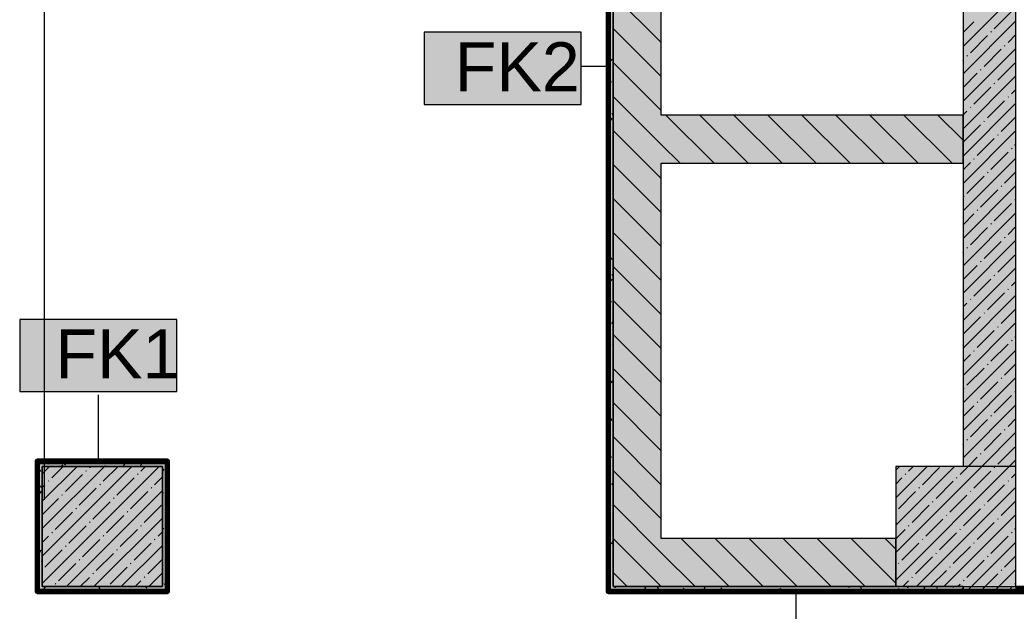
# Model space of a CAD drawing. Header units: millimetres. Extents: x -3817 to 677485, y -22715 to 103890.
# Drawn here: x 632743 to 636886, y 24475 to 26933 of the extents above; entities that cross this region are included whole.
import ezdxf

# ---------------------------------------------------------------- set-up
doc = ezdxf.new("R2010")
doc.units = ezdxf.units.MM
doc.layers.add('PDF _Геометрия', color=7, linetype='Continuous', true_color=0x1d1d1d)
doc.layers.add('PDF _Сплошная заливка', color=7, linetype='Continuous', true_color=0xffffff)
doc.layers.add('PDF _Текст', color=7, linetype='Continuous')
doc.styles.add('PDF GOST-Common', font='arial.ttf')

msp = doc.modelspace()

# ---------------------------------------------------------------- hatches: boundary and pattern name
at = {"layer": 'PDF _Сплошная заливка', "transparency": 33554559}
for points in [[(635190.6, 24556.9), (635210.6, 24556.9), (635210.6, 28776.9), (635190.6, 28776.9), (635190.6, 27538.4)], [(633335.5, 25076.9), (633335.5, 25096.9), (632815.5, 25096.9), (632815.5, 25076.9), (632835.5, 25076.9)]]:
    msp.add_hatch(color=256, dxfattribs=at).paths.add_polyline_path(points)
h = msp.add_hatch(color=256, dxfattribs=at)
h.paths.add_polyline_path([(636665.5, 24556.9), (636885.5, 24556.9), (636885.5, 24576.9), (636665.5, 24576.9)], flags=0)
h.paths.add_polyline_path([(636665.5, 25076.9), (636885.5, 25076.9), (636885.5, 28476.9), (636665.5, 28476.9), (636665.5, 27538.4)], flags=0)
h = msp.add_hatch(color=256, dxfattribs=at)
h.paths.add_polyline_path([(636665.5, 24556.9), (636665.5, 24576.9), (635210.6, 24576.9), (635210.6, 24556.9), (636385.5, 24556.9)], flags=0)
h.paths.add_polyline_path([(637045.5, 24556.9), (637045.5, 24576.9), (636935.5, 24576.9), (636935.5, 24556.9)], flags=0)

# ---------------------------------------------------------------- linework, layer by layer
at = {"layer": 'PDF _Геометрия', "color": 253, "lineweight": 9, "true_color": 0xaaaaaa}
msp.add_lwpolyline([(632845.5, 24937.5), (632845.5, 26767), (632845.5, 29267)], dxfattribs=at)
at = {"layer": 'PDF _Геометрия', "color": 9, "lineweight": 9, "true_color": 0xc0c0c0}
for points in [[(632815.5, 28456.9), (632835.5, 28456.9), (633355.5, 28456.9), (633355.5, 28476.9), (633355.5, 28756.9), (635210.6, 28756.9), (635210.6, 26136.8), (635210.6, 24576.9), (635410.6, 24576.9), (636385.5, 24576.9), (636385.5, 24776.9), (635410.6, 24776.9), (635410.6, 26136.8), (635410.6, 26336.9), (636665.5, 26336.9), (636665.5, 26536.9), (635410.6, 26536.9), (635410.6, 28776.9)], [(636665.5, 24576.9), (635210.6, 24576.9), (635210.6, 28776.9)], [(636885.5, 24576.9), (636885.5, 28476.9), (636665.5, 28476.9), (636665.5, 25076.9)], [(635190.6, 24556.9), (635210.6, 24556.9), (636665.5, 24556.9), (636885.5, 24556.9)]]:
    msp.add_lwpolyline(points, dxfattribs=at)
at = {"layer": 'PDF _Геометрия', "color": 96, "lineweight": 70, "true_color": 0x008000}
msp.add_lwpolyline([(635189.6, 28755.9), (635189.6, 24555.9), (635190.6, 24555.9)], dxfattribs=at)
at = {"layer": 'PDF _Геометрия', "color": 96, "lineweight": 9, "true_color": 0x008000}
msp.add_lwpolyline([(635190.6, 24556.9), (635190.6, 28755.9), (635189.6, 28755.9)], dxfattribs=at)
at = {"layer": 'PDF _Геометрия', "color": 7, "lineweight": 9}
for points in [[(635190.6, 28755.9), (635190.6, 24556.9)], [(635190.1, 26739.9), (635077.6, 26739.9)], [(633069.4, 25097.4), (633069.4, 25374.1)], [(636665.5, 24576.9), (636665.5, 24556.9)], [(635969.6, 24556.4), (635969.6, 24300.5)]]:
    msp.add_lwpolyline(points, dxfattribs=at)
at = {"layer": 'PDF _Геометрия', "lineweight": 9}
for points in [[(635410.6, 26839.1), (635210.6, 27039.1)], [(636665.5, 26823.1), (636885.5, 27043.1)], [(636795.7, 26896.4), (636867, 26967.7)], [(635410.6, 26697.7), (635210.6, 26897.7)], [(636665.5, 26709.1), (636885.5, 26929.1)], [(636665.5, 26880.2), (636710.2, 26924.9)], [(636696, 26796.6), (636767.2, 26867.9)], [(636781.5, 26882.2), (636783.9, 26884.5)], [(636852.8, 26839.4), (636885.5, 26872.1)], [(636665.5, 26595), (636885.5, 26815)], [(636753, 26739.6), (636824.3, 26810.9)], [(636838.5, 26825.1), (636840.9, 26827.5)], [(636665.5, 26766.1), (636667.4, 26768.1)], [(636681.7, 26782.4), (636684.1, 26784.7)], [(635410.6, 26556.3), (635210.6, 26756.3)], [(636738.7, 26725.3), (636741.1, 26727.7)], [(636810, 26682.6), (636881.3, 26753.8)], [(636665.5, 26652.1), (636724.5, 26711.1)], [(636665.5, 26481), (636885.5, 26701)], [(636710.2, 26582.8), (636781.5, 26654.1)], [(636795.7, 26668.3), (636798.1, 26670.7)], [(636867, 26625.5), (636885.5, 26644)], [(635488.5, 26336.9), (635410.6, 26414.8), (635210.6, 26614.8)], [(636852.8, 26611.3), (636855.1, 26613.7)], [(636665.5, 26366.9), (636885.5, 26587)], [(636696, 26568.5), (636698.3, 26570.9)], [(636767.2, 26525.8), (636838.5, 26597)], [(635630, 26336.9), (635430, 26536.9)], [(635771.4, 26336.9), (635571.4, 26536.9)], [(635912.8, 26336.9), (635712.8, 26536.9)], [(636054.2, 26336.9), (635854.2, 26536.9)], [(636195.6, 26336.9), (635995.6, 26536.9)], [(636337.1, 26336.9), (636137.1, 26536.9)], [(636478.5, 26336.9), (636278.5, 26536.9)], [(636619.9, 26336.9), (636419.9, 26536.9)], [(636665.5, 26432.7), (636561.3, 26536.9)], [(636665.5, 26538), (636681.7, 26554.3)], [(636824.3, 26468.7), (636885.5, 26529.9)], [(636667.4, 26426), (636738.7, 26497.2)], [(636753, 26511.5), (636755.4, 26513.9)], [(635410.6, 26273.4), (635210.6, 26473.4)], [(636665.5, 26252.9), (636885.5, 26472.9)], [(636724.5, 26368.9), (636795.7, 26440.2)], [(636810, 26454.5), (636812.4, 26456.8)], [(636867, 26397.4), (636869.4, 26399.8)], [(636881.3, 26411.7), (636885.5, 26415.9)], [(636665.5, 26138.9), (636885.5, 26358.9)], [(636710.2, 26354.7), (636712.6, 26357)], [(636781.5, 26311.9), (636852.8, 26383.2)], [(635410.6, 26132), (635405.7, 26136.8), (635210.6, 26332)], [(636665.5, 26309.9), (636696, 26340.4)], [(636681.7, 26212.1), (636753, 26283.4)], [(636767.2, 26297.7), (636769.6, 26300)], [(636838.5, 26254.9), (636885.5, 26301.8)], [(636665.5, 26024.8), (636885.5, 26244.8)], [(636824.3, 26240.6), (636826.6, 26243)], [(635410.6, 25990.6), (635264.3, 26136.8), (635210.6, 26190.6)], [(636667.4, 26197.9), (636669.8, 26200.2)], [(636738.7, 26155.1), (636810, 26226.4)], [(636795.7, 26098.1), (636867, 26169.3)], [(636881.3, 26183.6), (636883.7, 26186)], [(636665.5, 25910.8), (636885.5, 26130.8)], [(636665.5, 26081.8), (636710.2, 26126.6)], [(636724.5, 26140.8), (636726.8, 26143.2)], [(636696, 25998.3), (636767.2, 26069.6)], [(636781.5, 26083.8), (636783.9, 26086.2)], [(636852.8, 26041), (636885.5, 26073.7)], [(635410.6, 25849.1), (635210.6, 26049.1)], [(636838.5, 26026.8), (636840.9, 26029.2)], [(636665.5, 25796.7), (636885.5, 26016.7)], [(636681.7, 25984), (636684.1, 25986.4)], [(636753, 25941.3), (636824.3, 26012.5)], [(636665.5, 25967.8), (636667.4, 25969.8)], [(636810, 25884.2), (636881.3, 25955.5)], [(635410.6, 25707.7), (635210.6, 25907.7)], [(636665.5, 25853.7), (636724.5, 25912.7)], [(636665.5, 25682.7), (636885.5, 25902.7)], [(636738.7, 25927), (636741.1, 25929.4)], [(636710.2, 25784.4), (636781.5, 25855.7)], [(636795.7, 25870), (636798.1, 25872.3)], [(636852.8, 25812.9), (636855.1, 25815.3)], [(636867, 25827.2), (636885.5, 25845.6)], [(636665.5, 25568.6), (636885.5, 25788.6)], [(636696, 25770.2), (636698.3, 25772.5)], [(636767.2, 25727.4), (636838.5, 25798.7)], [(635410.6, 25566.3), (635210.6, 25766.3)], [(636665.5, 25739.7), (636681.7, 25755.9)], [(636824.3, 25670.4), (636885.5, 25731.6)], [(636667.4, 25627.6), (636738.7, 25698.9)], [(636753, 25713.2), (636755.4, 25715.5)], [(636665.5, 25454.6), (636885.5, 25674.6)], [(636810, 25656.1), (636812.4, 25658.5)], [(635410.6, 25424.9), (635210.6, 25624.9)], [(636724.5, 25570.6), (636795.7, 25641.9)], [(636881.3, 25613.4), (636885.5, 25617.5)], [(636781.5, 25513.6), (636852.8, 25584.8)], [(636867, 25599.1), (636869.4, 25601.5)], [(636665.5, 25340.5), (636885.5, 25560.5)], [(636665.5, 25511.6), (636696, 25542.1)], [(636710.2, 25556.3), (636712.6, 25558.7)], [(635410.6, 25283.5), (635210.6, 25483.5)], [(636681.7, 25413.8), (636753, 25485.1)], [(636767.2, 25499.3), (636769.6, 25501.7)], [(636838.5, 25456.5), (636885.5, 25503.5)], [(636665.5, 25226.5), (636885.5, 25446.5)], [(636824.3, 25442.3), (636826.6, 25444.7)], [(636667.4, 25399.5), (636669.8, 25401.9)], [(636738.7, 25356.7), (636810, 25428)], [(636795.7, 25299.7), (636867, 25371)], [(636881.3, 25385.3), (636883.7, 25387.6)], [(635410.6, 25142), (635210.6, 25342)], [(636665.5, 25112.4), (636885.5, 25332.4)], [(636665.5, 25283.5), (636710.2, 25328.2)], [(636724.5, 25342.5), (636726.8, 25344.9)], [(636781.5, 25285.5), (636783.9, 25287.8)], [(636852.8, 25242.7), (636885.5, 25275.4)], [(636696, 25199.9), (636767.2, 25271.2)], [(635410.6, 25000.6), (635210.6, 25200.6)], [(636385.5, 24718.4), (636744, 25076.9), (636885.5, 25218.4)], [(636753, 25142.9), (636824.3, 25214.2)], [(636838.5, 25228.4), (636840.9, 25230.8)], [(636665.5, 25169.4), (636667.4, 25171.4)], [(636681.7, 25185.7), (636684.1, 25188)], [(636810, 25085.9), (636881.3, 25157.2)], [(636653.2, 25043.1), (636686.9, 25076.9), (636724.5, 25114.4)], [(636738.7, 25128.6), (636741.1, 25131)], [(632835.5, 25046), (632866.3, 25076.9)], [(632835.5, 24932), (632980.3, 25076.9)], [(632835.5, 24817.9), (633094.4, 25076.9)], [(632835.5, 24703.9), (633208.4, 25076.9)], [(632835.5, 24589.8), (633322.5, 25076.9)], [(632875.3, 25028.9), (632923.3, 25076.9)], [(633032.1, 25071.6), (633037.4, 25076.9)], [(633089.2, 25014.6), (633151.4, 25076.9)], [(633246, 25057.4), (633265.5, 25076.9)], [(636385.5, 24604.3), (636858, 25076.9), (636885.5, 25104.3)], [(636385.5, 25060.5), (636401.8, 25076.9)], [(636385.5, 24946.5), (636515.9, 25076.9)], [(636385.5, 24832.4), (636629.9, 25076.9)], [(636439.3, 25057.4), (636458.8, 25076.9)], [(636496.4, 25000.3), (636567.7, 25071.6)], [(636795.7, 25071.6), (636798.1, 25074)], [(632932.3, 24971.8), (633003.6, 25043.1)], [(633017.9, 25057.4), (633020.2, 25059.7)], [(633146.2, 24957.6), (633217.5, 25028.9)], [(633231.7, 25043.1), (633234.1, 25045.5)], [(633303, 25000.3), (633335.5, 25032.8)], [(635410.6, 24859.2), (635210.6, 25059.2)], [(636385.5, 25003.5), (636410.8, 25028.9)], [(636425.1, 25043.1), (636427.5, 25045.5)], [(636638.9, 25028.9), (636641.3, 25031.2)], [(636710.2, 24986.1), (636781.5, 25057.4)], [(636867, 25028.9), (636885.5, 25047.3)], [(632835.5, 24989), (632846.8, 25000.3)], [(632861.1, 25014.6), (632863.4, 25017)], [(632989.4, 24914.8), (633060.6, 24986.1)], [(633074.9, 25000.3), (633077.3, 25002.7)], [(633288.7, 24986.1), (633291.1, 24988.5)], [(636472.1, 24576.9), (636885.5, 24990.3)], [(636482.1, 24986.1), (636484.5, 24988.5)], [(636553.4, 24943.3), (636624.7, 25014.6)], [(636767.2, 24929.1), (636838.5, 25000.3)], [(636852.8, 25014.6), (636855.1, 25017)], [(632918.1, 24957.6), (632920.4, 24959.9)], [(632936.5, 24576.9), (633335.5, 24975.8)], [(633131.9, 24943.3), (633134.3, 24945.7)], [(633203.2, 24900.5), (633274.5, 24971.8)], [(636396.6, 24900.5), (636467.9, 24971.8)], [(636610.4, 24886.3), (636681.7, 24957.6)], [(636696, 24971.8), (636698.3, 24974.2)], [(632835.5, 24875), (632903.8, 24943.3)], [(632975.1, 24900.5), (632977.5, 24902.9)], [(633046.4, 24857.8), (633117.7, 24929.1)], [(633260.2, 24843.5), (633331.5, 24914.8)], [(635551.5, 24576.9), (635410.6, 24717.8), (635210.6, 24917.8)], [(636453.6, 24843.5), (636524.9, 24914.8)], [(636539.1, 24929.1), (636541.5, 24931.4)], [(636753, 24914.8), (636755.4, 24917.2)], [(636824.3, 24872), (636885.5, 24933.2)], [(632889.6, 24815), (632960.8, 24886.3)], [(633050.6, 24576.9), (633335.5, 24861.7)], [(633103.4, 24800.8), (633174.7, 24872)], [(633188.9, 24886.3), (633191.3, 24888.7)], [(636586.1, 24576.9), (636885.5, 24876.2)], [(636596.2, 24872), (636598.5, 24874.4)], [(636667.4, 24829.3), (636738.7, 24900.5)], [(632946.6, 24758), (633017.9, 24829.3)], [(633032.1, 24843.5), (633034.5, 24845.9)], [(633246, 24829.3), (633248.3, 24831.6)], [(636439.3, 24829.3), (636441.7, 24831.6)], [(636510.6, 24786.5), (636581.9, 24857.8)], [(636724.5, 24772.2), (636795.7, 24843.5)], [(636810, 24857.8), (636812.4, 24860.2)], [(632835.5, 24760.9), (632861.1, 24786.5)], [(632875.3, 24800.8), (632877.7, 24803.1)], [(633089.2, 24786.5), (633091.5, 24788.9)], [(633160.4, 24743.7), (633231.7, 24815)], [(633317.2, 24786.5), (633335.5, 24804.7)], [(636385.5, 24775.4), (636425.1, 24815)], [(636567.7, 24729.5), (636638.9, 24800.8)], [(636653.2, 24815), (636655.6, 24817.4)], [(636781.5, 24715.2), (636852.8, 24786.5)], [(636867, 24800.8), (636869.4, 24803.1)], [(636881.3, 24815), (636885.5, 24819.2)], [(632932.3, 24743.7), (632934.7, 24746.1)], [(633003.6, 24701), (633074.9, 24772.2)], [(633164.6, 24576.9), (633335.5, 24747.7)], [(633217.5, 24686.7), (633288.7, 24758)], [(633303, 24772.2), (633305.4, 24774.6)], [(635410.1, 24576.9), (635210.6, 24776.4)], [(635692.9, 24576.9), (635492.9, 24776.9)], [(635834.3, 24576.9), (635634.3, 24776.9)], [(635975.7, 24576.9), (635775.7, 24776.9)], [(636117.2, 24576.9), (635917.2, 24776.9)], [(636258.6, 24576.9), (636058.6, 24776.9)], [(636385.5, 24591.4), (636200, 24776.9)], [(636385.5, 24732.8), (636341.4, 24776.9)], [(636410.8, 24686.7), (636482.1, 24758)], [(636496.4, 24772.2), (636498.7, 24774.6)], [(636624.7, 24672.5), (636696, 24743.7)], [(636680.2, 24556.9), (636700.2, 24576.9), (636885.5, 24762.2)], [(636710.2, 24758), (636712.6, 24760.4)], [(632846.8, 24658.2), (632918.1, 24729.5)], [(633060.6, 24643.9), (633131.9, 24715.2)], [(633146.2, 24729.5), (633148.5, 24731.8)], [(636467.9, 24629.7), (636539.1, 24701)], [(636553.4, 24715.2), (636555.8, 24717.6)], [(636767.2, 24701), (636769.6, 24703.3)], [(636838.5, 24658.2), (636885.5, 24705.1)], [(632903.8, 24601.2), (632975.1, 24672.5)], [(632989.4, 24686.7), (632991.7, 24689.1)], [(633117.7, 24586.9), (633188.9, 24658.2)], [(633203.2, 24672.5), (633205.6, 24674.8)], [(633274.5, 24629.7), (633335.5, 24690.7)], [(636396.6, 24672.5), (636398.9, 24674.8)], [(636610.4, 24658.2), (636612.8, 24660.6)], [(636681.7, 24615.4), (636753, 24686.7)], [(632993.6, 24576.9), (633032.1, 24615.4)], [(633046.4, 24629.7), (633048.8, 24632.1)], [(633260.2, 24615.4), (633262.6, 24617.8)], [(633278.7, 24576.9), (633335.5, 24633.6)], [(635268.6, 24576.9), (635210.6, 24634.9)], [(636453.6, 24615.4), (636456, 24617.8)], [(636529.1, 24576.9), (636596.2, 24643.9)], [(636738.7, 24558.4), (636757.2, 24576.9), (636810, 24629.7)], [(636794.2, 24556.9), (636814.2, 24576.9), (636885.5, 24648.1)], [(636824.3, 24643.9), (636826.6, 24646.3)], [(632889.6, 24586.9), (632891.9, 24589.3)], [(633221.7, 24576.9), (633246, 24601.2)], [(636415, 24576.9), (636439.3, 24601.2)], [(636643.1, 24576.9), (636653.2, 24586.9)], [(636667.4, 24601.2), (636669.8, 24603.5)], [(636851.2, 24556.9), (636867, 24572.7)], [(636881.3, 24586.9), (636883.7, 24589.3)]]:
    msp.add_lwpolyline(points, dxfattribs=at)
at = {"layer": 'PDF _Геометрия', "color": 7, "lineweight": 9}
for points in [[(635077.6, 26881.8), (634424.4, 26881.8), (634424.4, 26581.8), (635077.6, 26581.8)], [(633395.9, 25688), (632742.8, 25688), (632742.8, 25388), (633395.9, 25388)], [(633335.5, 25076.9), (632835.5, 25076.9), (632835.5, 24576.9), (633335.5, 24576.9)], [(636885.5, 25076.9), (636385.5, 25076.9), (636385.5, 24576.9), (636885.5, 24576.9)]]:
    msp.add_lwpolyline(points, close=True, dxfattribs=at)
at = {"layer": 'PDF _Геометрия', "color": 253, "lineweight": 9, "true_color": 0x9b9b9b}
for points in [[(635190.6, 26870.5), (635192.6, 26870.5)], [(635198.3, 26879.8), (635193.2, 26871.1)], [(635194.2, 26811.8), (635190.6, 26805.5)], [(635205.3, 26770.1), (635200.3, 26761.4)], [(635190.6, 26687.6), (635192.6, 26687.6)], [(635203.7, 26673), (635198.6, 26681.7)], [(635190.6, 26626.6), (635192.6, 26626.6)], [(635193.1, 26566), (635190.6, 26561.6)], [(635190.6, 26535.2), (635192.6, 26535.2)], [(635204.3, 26524.4), (635199.2, 26515.7)], [(635210.6, 26539.1), (635206.8, 26545.6)], [(635210.6, 26474.4), (635210.4, 26474)], [(635190.6, 26352.3), (635192.6, 26352.3)], [(635197.7, 26317.6), (635192.7, 26326.3)], [(635190.6, 26291.3), (635192.6, 26291.3)], [(635190.6, 26199.9), (635192.6, 26199.9)], [(635195, 26142.6), (635190.6, 26134.9)], [(635190.6, 26017), (635192.6, 26017)], [(635190.6, 25956.1), (635192.6, 25956.1)], [(635206.9, 25935.8), (635201.9, 25944.5)], [(635193.9, 25896.9), (635190.6, 25891.1)], [(635190.6, 25864.6), (635192.6, 25864.6)], [(635205.1, 25855.2), (635200, 25846.5)], [(635210.6, 25868.6), (635206, 25876.5)], [(635210.6, 25807.6), (635210.1, 25808.4)], [(635204, 25758.1), (635198.9, 25766.8)], [(635210.6, 25742.8), (635207.1, 25736.8)], [(635192.8, 25716.4), (635190.6, 25720.3)], [(635190.6, 25681.7), (635192.6, 25681.7)], [(635196.9, 25648.4), (635191.9, 25657.1)], [(635208, 25677.5), (635203, 25668.8)], [(635190.6, 25620.8), (635192.6, 25620.8)], [(635201, 25580.4), (635195.9, 25589.1)], [(635190.6, 25529.3), (635192.6, 25529.3)], [(635206.9, 25431.8), (635201.9, 25423.1)], [(635190.6, 25346.5), (635192.6, 25346.5)], [(635190.6, 25285.5), (635192.6, 25285.5)], [(635206.1, 25266.6), (635201.1, 25275.3)], [(635194.7, 25227.7), (635190.6, 25220.5)], [(635190.6, 25194.1), (635192.6, 25194.1)], [(635201.8, 25118), (635196.7, 25109.3)], [(635210.6, 25137), (635209.3, 25139.3)], [(632823.6, 25083.2), (632819.9, 25076.9), (632818.6, 25074.5)], [(632865.2, 25094.4), (632860.2, 25085.7)], [(632922.4, 25076.9), (632918.5, 25083.7)], [(632933.3, 25090.3), (632928.2, 25081.6)], [(633017.9, 25094.3), (633016.5, 25096.9)], [(633098.4, 25076.9), (633096.2, 25080.7)], [(633179, 25089.2), (633174, 25080.5)], [(633247, 25085.1), (633242.3, 25076.9)], [(633353.7, 25072.1), (633355.5, 25072.1)], [(632829.1, 25055.7), (632824, 25064.4)], [(633341.5, 25065.8), (633336.4, 25057.1)], [(635192, 25047.3), (635190.6, 25049.8)], [(635197.7, 25050), (635192.7, 25041.3)], [(632819.5, 25015.2), (632815.5, 25008.2)], [(632833.2, 24987.6), (632828.1, 24996.3)], [(633352.6, 25024.2), (633347.6, 25015.5)], [(635190.6, 25011.2), (635192.6, 25011.2)], [(635208.8, 25008.3), (635203.8, 24999.6)], [(632822, 24946), (632817, 24954.7)], [(632830.7, 24973.6), (632825.7, 24964.9)], [(633339.9, 24963.4), (633335.5, 24971)], [(635190.6, 24950.2), (635192.6, 24950.2)], [(635200.2, 24911.2), (635195.1, 24919.9)], [(633353.7, 24889.3), (633355.5, 24889.3)], [(633340.4, 24820.1), (633335.5, 24811.6)], [(633353.7, 24828.3), (633355.5, 24828.3)], [(635190.6, 24858.8), (635192.6, 24858.8)], [(633351.5, 24778.4), (633346.5, 24769.7)], [(635196.6, 24804.3), (635191.6, 24795.5)], [(632819, 24768.3), (632815.5, 24774.4)], [(632818.4, 24769.5), (632815.5, 24764.3)], [(633353.7, 24736.9), (633355.5, 24736.9)], [(635207.8, 24762.6), (635202.7, 24753.9)], [(632829.6, 24727.8), (632824.6, 24719.1)], [(632835.5, 24678.8), (632833.3, 24682.6)], [(635190.6, 24675.9), (635192.6, 24675.9)], [(633355.5, 24631.6), (633355.3, 24632)], [(635190.6, 24614.9), (635192.6, 24614.9)], [(632847.8, 24576.5), (632842.8, 24567.8)], [(632953.6, 24576.9), (632952.5, 24574.9)], [(633035.4, 24576.4), (633035.1, 24576.9)], [(633077, 24565.3), (633072, 24574)], [(633200, 24576.9), (633198.2, 24573.8)], [(633270.3, 24576.9), (633266.2, 24569.7)], [(633349.1, 24581.6), (633344.1, 24590.3)], [(635220.6, 24571), (635217.2, 24576.9)], [(635346.8, 24576.7), (635341.8, 24568)], [(635398.3, 24568), (635393.3, 24576.8)], [(635592.5, 24575.7), (635587.5, 24566.9)], [(635660.6, 24571.6), (635655.5, 24562.9)], [(636191.6, 24576.9), (636188.7, 24571.8)], [(636203.5, 24575.4), (636202.7, 24576.9)], [(636245.2, 24564.3), (636240.1, 24573)], [(636437.9, 24576.9), (636434.4, 24570.7)], [(636507.4, 24575.4), (636502.4, 24566.6)], [(636558.9, 24569.4), (636554.6, 24576.9)], [(636627, 24573.5), (636625, 24576.9)], [(636665.5, 24567.8), (636663.6, 24571.1)], [(633051.9, 24564.3), (633047.6, 24556.9)], [(633119.9, 24560.2), (633118, 24556.9)], [(635439.9, 24556.9), (635434.9, 24565.6)], [(635508, 24561), (635502.9, 24569.7)], [(635545.5, 24556.9), (635544.6, 24558.5)], [(635550.9, 24564.5), (635546.5, 24556.9)], [(635685.7, 24558), (635680.6, 24566.7)], [(635862.3, 24556.9), (635858.3, 24563.7)], [(635906.3, 24570.5), (635901.3, 24561.8)], [(635974.3, 24566.4), (635969.3, 24557.7)], [(636356.1, 24557.1), (636356, 24556.9)], [(636397.8, 24568.3), (636392.7, 24559.6)]]:
    msp.add_lwpolyline(points, dxfattribs=at)
at = {"layer": 'PDF _Геометрия', "color": 231, "lineweight": 70, "true_color": 0xff80c0}
for points in [[(633355.5, 24555.9), (633356.5, 24555.9), (633356.5, 25097.9), (633355.5, 25097.9), (632814.5, 25097.9), (632814.5, 25096.9), (632814.5, 24555.9), (632815.5, 24555.9)], [(632815.5, 24556.9), (632815.5, 25096.9), (633355.5, 25096.9), (633355.5, 24556.9)]]:
    msp.add_lwpolyline(points, close=True, dxfattribs=at)
at = {"layer": 'PDF _Геометрия', "color": 9, "lineweight": 9, "true_color": 0xc0c0c0}
for points in [[(633335.5, 24556.9), (633355.5, 24556.9), (633355.5, 25096.9), (633335.5, 25096.9), (632815.5, 25096.9), (632815.5, 25076.9), (632815.5, 24556.9), (632835.5, 24556.9)], [(632835.5, 24576.9), (632835.5, 25076.9), (633335.5, 25076.9), (633335.5, 24576.9)]]:
    msp.add_lwpolyline(points, close=True, dxfattribs=at)
at = {"layer": 'PDF _Геометрия', "color": 8, "lineweight": 9, "true_color": 0x808080}
msp.add_lwpolyline([(636885.5, 24555.9), (636935.5, 24555.9), (636935.5, 24576.9), (636885.5, 24576.9)], close=True, dxfattribs=at)
at = {"layer": 'PDF _Геометрия', "color": 43, "lineweight": 70, "true_color": 0xd5bc88}
for points in [[(636885.5, 24556.9), (635190.6, 24556.9)], [(635190.6, 24555.9), (637045.5, 24555.9)]]:
    msp.add_lwpolyline(points, dxfattribs=at)
at = {"layer": 'PDF _Геометрия', "color": 43, "lineweight": 9, "true_color": 0xd5bc88}
msp.add_lwpolyline([(635190.6, 24556.9), (635190.6, 24555.9)], dxfattribs=at)
at = {"layer": 'PDF _Сплошная заливка', "lineweight": 35, "transparency": 33554559}
for points in [[(635410.6, 26136.8), (635410.6, 28776.9), (635210.6, 26136.8), (635210.6, 28776.9)], [(636665.5, 26336.9), (636665.5, 26536.9), (635410.6, 26336.9), (635410.6, 26536.9)], [(635410.6, 24576.9), (635410.6, 26136.8), (635210.6, 24576.9), (635210.6, 26136.8)], [(632835.5, 24556.9), (632835.5, 25076.9), (632815.5, 24556.9), (632815.5, 25076.9)], [(632835.5, 24576.9), (633335.5, 24576.9), (632835.5, 25076.9), (633335.5, 25076.9)], [(633355.5, 24556.9), (633355.5, 25096.9), (633335.5, 24556.9), (633335.5, 25096.9)], [(636385.5, 24576.9), (636885.5, 24576.9), (636385.5, 25076.9), (636885.5, 25076.9)], [(635410.6, 24576.9), (636385.5, 24576.9), (635410.6, 24776.9), (636385.5, 24776.9)], [(633335.5, 24556.9), (633335.5, 24576.9), (632835.5, 24556.9), (632835.5, 24576.9)]]:
    msp.add_solid(points, dxfattribs=at)
at = {"layer": 'PDF _Сплошная заливка', "color": 96, "lineweight": 35, "true_color": 0x008000, "transparency": 33554559}
msp.add_solid([(635189.6, 24555.9), (635190.6, 24556.9), (635189.6, 27538.4)], dxfattribs=at)
at = {"layer": 'PDF _Сплошная заливка', "lineweight": 9, "transparency": 33554559}
for points in [[(635077.6, 26881.8), (634424.4, 26881.8), (635077.6, 26581.8), (634424.4, 26581.8)], [(633395.9, 25688), (632742.8, 25688), (633395.9, 25388), (632742.8, 25388)]]:
    msp.add_solid(points, dxfattribs=at)
at = {"layer": 'PDF _Сплошная заливка', "color": 254, "lineweight": 35, "true_color": 0xffb9dc, "transparency": 33554559}
for points in [[(632814.5, 24555.9), (632815.5, 24556.9), (632814.5, 25096.9)], [(633355.5, 24555.9), (633355.5, 24556.9), (632815.5, 24555.9)]]:
    msp.add_solid(points, dxfattribs=at)
at = {"layer": 'PDF _Сплошная заливка', "color": 1, "lineweight": 35, "transparency": 33554559}
msp.add_solid([(636935.5, 24555.9), (636935.5, 24576.9), (636885.5, 24555.9), (636885.5, 24576.9)], dxfattribs=at)
at = {"layer": 'PDF _Сплошная заливка', "color": 43, "lineweight": 35, "true_color": 0xd5bc88, "transparency": 33554559}
msp.add_solid([(636885.5, 24555.9), (636885.5, 24556.9), (635190.6, 24555.9)], dxfattribs=at)

# ---------------------------------------------------------------- texts
at = {"layer": 'PDF _Текст', "char_height": 203.2, "attachment_point": 4, "style": 'PDF GOST-Common'}
for s, insert in [('FK2', (634550.8, 26738.4)), ('FK1', (632889.9, 25544.6))]:
    msp.add_mtext(s, dxfattribs=dict(at, insert=insert))

doc.saveas('drawing.dxf')
